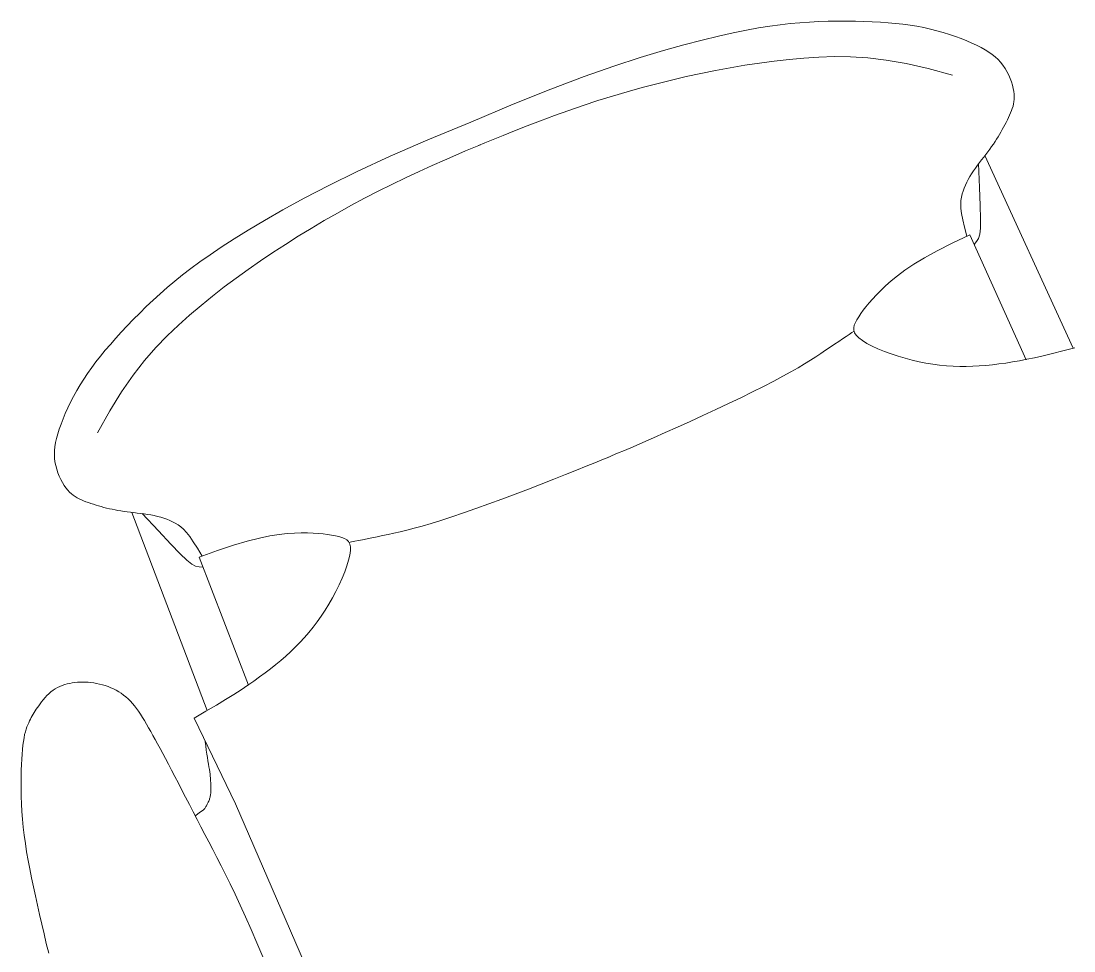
# Model space of a CAD drawing. Header units: millimetres. Extents: x 580 to 1830, y 656 to 1501.
# Drawn here: x 657.77 to 675.38, y 1375.63 to 1391.18 of the extents above; entities that cross this region are included whole.
import ezdxf

# ---------------------------------------------------------------- set-up
doc = ezdxf.new("R2010")
doc.units = ezdxf.units.MM
doc.layers.add('mobiliario', color=253, linetype='Continuous', lineweight=15)

# ---------------------------------------------------------------- blocks, each defined once
blk = doc.blocks.new('bloque nuevo reunion')
at = {"color": 253}
for p, q in [((1.10112, -0.11922, 0), (1.09574, -0.12033, 0)), ((1.10603, -0.1183, 0), (1.10112, -0.11922, 0)), ((1.11055, -0.11757, 0), (1.10603, -0.1183, 0)), ((1.11477, -0.11699, 0), (1.11055, -0.11757, 0)), ((1.11879, -0.11654, 0), (1.11477, -0.11699, 0)), ((1.12269, -0.11618, 0), (1.11879, -0.11654, 0)), ((1.12656, -0.11591, 0), (1.12269, -0.11618, 0)), ((1.1304, -0.11571, 0), (1.12656, -0.11591, 0)), ((1.13419, -0.11558, 0), (1.1304, -0.11571, 0)), ((1.13793, -0.11552, 0), (1.13419, -0.11558, 0)), ((1.14159, -0.11551, 0), (1.13793, -0.11552, 0)), ((1.14518, -0.11555, 0), (1.14159, -0.11551, 0)), ((1.14866, -0.11565, 0), (1.14518, -0.11555, 0)), ((1.15204, -0.11579, 0), (1.14866, -0.11565, 0)), ((1.1553, -0.11597, 0), (1.15204, -0.11579, 0)), ((1.15845, -0.1162, 0), (1.1553, -0.11597, 0)), ((1.1615, -0.11648, 0), (1.15845, -0.1162, 0)), ((1.16445, -0.11681, 0), (1.1615, -0.11648, 0)), ((1.16733, -0.1172, 0), (1.16445, -0.11681, 0)), ((1.17013, -0.11765, 0), (1.16733, -0.1172, 0)), ((1.17287, -0.11817, 0), (1.17013, -0.11765, 0)), ((1.17556, -0.11876, 0), (1.17287, -0.11817, 0)), ((1.1782, -0.11942, 0), (1.17556, -0.11876, 0)), ((1.08315, -0.12327, 0), (1.07576, -0.12516, 0)), ((1.08978, -0.12167, 0), (1.08315, -0.12327, 0)), ((1.09574, -0.12033, 0), (1.08978, -0.12167, 0)), ((1.18078, -0.12015, 0), (1.1782, -0.11942, 0)), ((1.18329, -0.12093, 0), (1.18078, -0.12015, 0)), ((1.18572, -0.12176, 0), (1.18329, -0.12093, 0)), ((1.18805, -0.12263, 0), (1.18572, -0.12176, 0)), ((1.19026, -0.12352, 0), (1.18805, -0.12263, 0)), ((1.19234, -0.12442, 0), (1.19026, -0.12352, 0)), ((1.06745, -0.12746, 0), (1.05807, -0.13027, 0)), ((1.07576, -0.12516, 0), (1.06745, -0.12746, 0)), ((1.19429, -0.12533, 0), (1.19234, -0.12442, 0)), ((1.19607, -0.12624, 0), (1.19429, -0.12533, 0)), ((1.19771, -0.12716, 0), (1.19607, -0.12624, 0)), ((1.19921, -0.1281, 0), (1.19771, -0.12716, 0)), ((1.05807, -0.13027, 0), (1.04745, -0.13373, 0)), ((1.11233, -0.13174, 0), (1.10638, -0.13252, 0)), ((1.11832, -0.13108, 0), (1.11233, -0.13174, 0)), ((1.12435, -0.13053, 0), (1.11832, -0.13108, 0)), ((1.13044, -0.13012, 0), (1.12435, -0.13053, 0)), ((1.1367, -0.12991, 0), (1.13044, -0.13012, 0)), ((1.14325, -0.12998, 0), (1.1367, -0.12991, 0)), ((1.1502, -0.13042, 0), (1.14325, -0.12998, 0)), ((1.15768, -0.1313, 0), (1.1502, -0.13042, 0)), ((1.16581, -0.1327, 0), (1.15768, -0.1313, 0)), ((1.20058, -0.12906, 0), (1.19921, -0.1281, 0)), ((1.20183, -0.13006, 0), (1.20058, -0.12906, 0)), ((1.20297, -0.13112, 0), (1.20183, -0.13006, 0)), ((1.20401, -0.13223, 0), (1.20297, -0.13112, 0)), ((1.04745, -0.13373, 0), (1.03545, -0.13795, 0)), ((1.0886, -0.13552, 0), (1.08267, -0.13672, 0)), ((1.09452, -0.13441, 0), (1.0886, -0.13552, 0)), ((1.10044, -0.13342, 0), (1.09452, -0.13441, 0)), ((1.10638, -0.13252, 0), (1.10044, -0.13342, 0)), ((1.1747, -0.13471, 0), (1.16581, -0.1327, 0)), ((1.18447, -0.1374, 0), (1.1747, -0.13471, 0)), ((1.20495, -0.13341, 0), (1.20401, -0.13223, 0)), ((1.2058, -0.13467, 0), (1.20495, -0.13341, 0)), ((1.20657, -0.13599, 0), (1.2058, -0.13467, 0)), ((1.20726, -0.13736, 0), (1.20657, -0.13599, 0)), ((1.03545, -0.13795, 0), (1.0219, -0.14306, 0)), ((1.07078, -0.13941, 0), (1.06481, -0.1409, 0)), ((1.07674, -0.13802, 0), (1.07078, -0.13941, 0)), ((1.08267, -0.13672, 0), (1.07674, -0.13802, 0)), ((1.20785, -0.13873, 0), (1.20726, -0.13736, 0)), ((1.20836, -0.14011, 0), (1.20785, -0.13873, 0)), ((1.20877, -0.14146, 0), (1.20836, -0.14011, 0)), ((1.0219, -0.14306, 0), (1.00663, -0.14918, 0)), ((1.05287, -0.14414, 0), (1.04691, -0.14589, 0)), ((1.05884, -0.14247, 0), (1.05287, -0.14414, 0)), ((1.06481, -0.1409, 0), (1.05884, -0.14247, 0)), ((1.2091, -0.14276, 0), (1.20877, -0.14146, 0)), ((1.20933, -0.14399, 0), (1.2091, -0.14276, 0)), ((1.20947, -0.14513, 0), (1.20933, -0.14399, 0)), ((1.00663, -0.14918, 0), (0.98951, -0.15642, 0)), ((1.04097, -0.14773, 0), (1.03505, -0.14965, 0)), ((1.04691, -0.14589, 0), (1.04097, -0.14773, 0)), ((1.20901, -0.15, 0), (1.20924, -0.1491, 0)), ((1.20924, -0.1491, 0), (1.2094, -0.14817, 0)), ((1.2094, -0.14817, 0), (1.2095, -0.14721, 0)), ((1.20953, -0.14621, 0), (1.20947, -0.14513, 0)), ((1.2095, -0.14721, 0), (1.20953, -0.14621, 0)), ((1.02917, -0.15167, 0), (1.02335, -0.15375, 0)), ((1.03505, -0.14965, 0), (1.02917, -0.15167, 0)), ((1.20764, -0.15366, 0), (1.20804, -0.15272, 0)), ((1.20804, -0.15272, 0), (1.20841, -0.1518, 0)), ((1.20841, -0.1518, 0), (1.20873, -0.1509, 0)), ((1.20873, -0.1509, 0), (1.20901, -0.15, 0)), ((0.98951, -0.15642, 0), (0.97208, -0.16364, 0)), ((1.01768, -0.15586, 0), (1.01226, -0.15794, 0)), ((1.02335, -0.15375, 0), (1.01768, -0.15586, 0)), ((1.20522, -0.1585, 0), (1.20575, -0.15752, 0)), ((1.20575, -0.15752, 0), (1.20626, -0.15654, 0)), ((1.20626, -0.15654, 0), (1.20675, -0.15557, 0)), ((1.20675, -0.15557, 0), (1.20721, -0.15461, 0)), ((1.20721, -0.15461, 0), (1.20764, -0.15366, 0)), ((1.0026, -0.16179, 0), (0.99857, -0.16344, 0)), ((1.0072, -0.15994, 0), (1.0026, -0.16179, 0)), ((1.01226, -0.15794, 0), (1.0072, -0.15994, 0)), ((1.20297, -0.16238, 0), (1.20356, -0.16141, 0)), ((1.20356, -0.16141, 0), (1.20413, -0.16044, 0)), ((1.20413, -0.16044, 0), (1.20468, -0.15947, 0)), ((1.20468, -0.15947, 0), (1.20522, -0.1585, 0)), ((0.97208, -0.16364, 0), (0.95683, -0.17029, 0)), ((0.99077, -0.1667, 0), (0.99336, -0.16562, 0)), ((0.99521, -0.16484, 0), (0.99262, -0.16593, 0)), ((0.99857, -0.16344, 0), (0.99521, -0.16484, 0)), ((1.20034, -0.16634, 0), (1.20105, -0.16534, 0)), ((1.20105, -0.16534, 0), (1.20172, -0.16434, 0)), ((1.20172, -0.16434, 0), (1.20236, -0.16336, 0)), ((1.20236, -0.16336, 0), (1.20297, -0.16238, 0)), ((0.95683, -0.17029, 0), (0.94355, -0.17642, 0)), ((0.97885, -0.1718, 0), (0.9834, -0.16983, 0)), ((0.9834, -0.16983, 0), (0.98741, -0.16811, 0)), ((0.98741, -0.16811, 0), (0.99077, -0.1667, 0)), ((1.19715, -0.17057, 0), (1.19799, -0.16949, 0)), ((1.23337, -0.24799, 0), (1.19766, -0.17, 0)), ((1.19799, -0.16949, 0), (1.19881, -0.16842, 0)), ((1.19881, -0.16842, 0), (1.1996, -0.16737, 0)), ((1.1996, -0.16737, 0), (1.20034, -0.16634, 0)), ((0.96859, -0.17641, 0), (0.97388, -0.17401, 0)), ((0.97388, -0.17401, 0), (0.97885, -0.1718, 0)), ((1.19377, -0.17504, 0), (1.19459, -0.1739, 0)), ((1.19459, -0.1739, 0), (1.19544, -0.17278, 0)), ((1.19543, -0.1829, 0), (1.19498, -0.1732, 0)), ((1.19544, -0.17278, 0), (1.19629, -0.17167, 0)), ((1.19629, -0.17167, 0), (1.19715, -0.17057, 0)), ((0.94355, -0.17642, 0), (0.93203, -0.18204, 0)), ((0.95754, -0.18164, 0), (0.96311, -0.17896, 0)), ((0.96311, -0.17896, 0), (0.96859, -0.17641, 0)), ((1.19088, -0.17962, 0), (1.19153, -0.17846, 0)), ((1.19153, -0.17846, 0), (1.19223, -0.17732, 0)), ((1.19223, -0.17732, 0), (1.19298, -0.17617, 0)), ((1.19298, -0.17617, 0), (1.19377, -0.17504, 0)), ((0.93203, -0.18204, 0), (0.92206, -0.18719, 0)), ((0.95198, -0.18442, 0), (0.95754, -0.18164, 0)), ((1.18881, -0.18433, 0), (1.18924, -0.18314, 0)), ((1.18924, -0.18314, 0), (1.18973, -0.18195, 0)), ((1.18973, -0.18195, 0), (1.19028, -0.18078, 0)), ((1.19028, -0.18078, 0), (1.19088, -0.17962, 0)), ((1.19573, -0.19023, 0), (1.19543, -0.1829, 0)), ((0.92206, -0.18719, 0), (0.91344, -0.19191, 0)), ((0.94098, -0.19022, 0), (0.94646, -0.18728, 0)), ((0.94646, -0.18728, 0), (0.95198, -0.18442, 0)), ((1.18794, -0.18811, 0), (1.18814, -0.18678, 0)), ((1.18814, -0.18678, 0), (1.18844, -0.18554, 0)), ((1.18844, -0.18554, 0), (1.18881, -0.18433, 0)), ((0.93555, -0.19324, 0), (0.94098, -0.19022, 0)), ((1.18786, -0.18962, 0), (1.18794, -0.18811, 0)), ((1.18794, -0.19138, 0), (1.18786, -0.18962, 0)), ((1.18819, -0.19348, 0), (1.18794, -0.19138, 0)), ((1.19587, -0.19558, 0), (1.19573, -0.19023, 0)), ((0.91344, -0.19191, 0), (0.90597, -0.19622, 0)), ((0.93017, -0.19632, 0), (0.93555, -0.19324, 0)), ((1.18866, -0.196, 0), (1.18819, -0.19348, 0)), ((1.18937, -0.199, 0), (1.18866, -0.196, 0)), ((1.19581, -0.19932, 0), (1.19587, -0.19558, 0)), ((0.89943, -0.20016, 0), (0.89364, -0.20376, 0)), ((0.90597, -0.19622, 0), (0.89943, -0.20016, 0)), ((0.91961, -0.20268, 0), (0.92485, -0.19947, 0)), ((0.92485, -0.19947, 0), (0.93017, -0.19632, 0)), ((1.19035, -0.20259, 0), (1.18937, -0.199, 0)), ((1.19554, -0.20186, 0), (1.19581, -0.19932, 0)), ((0.89364, -0.20376, 0), (0.8885, -0.20706, 0)), ((0.91443, -0.20595, 0), (0.91961, -0.20268, 0)), ((1.18436, -0.20545, 0), (1.19149, -0.20206, 0)), ((1.19149, -0.20206, 0), (1.21432, -0.25273, 0)), ((1.19429, -0.20481, 0), (1.19504, -0.20356, 0)), ((1.19504, -0.20356, 0), (1.19554, -0.20186, 0)), ((0.8885, -0.20706, 0), (0.88392, -0.21012, 0)), ((0.90934, -0.20926, 0), (0.91443, -0.20595, 0)), ((1.17316, -0.2114, 0), (1.17829, -0.20855, 0)), ((1.17829, -0.20855, 0), (1.18436, -0.20545, 0)), ((1.19327, -0.206, 0), (1.19429, -0.20481, 0)), ((0.87983, -0.21297, 0), (0.87614, -0.21567, 0)), ((0.88392, -0.21012, 0), (0.87983, -0.21297, 0)), ((0.89939, -0.21608, 0), (0.90433, -0.21264, 0)), ((0.90433, -0.21264, 0), (0.90934, -0.20926, 0)), ((1.16885, -0.21401, 0), (1.17316, -0.2114, 0)), ((0.87614, -0.21567, 0), (0.87276, -0.21827, 0)), ((0.89452, -0.2196, 0), (0.89939, -0.21608, 0)), ((1.16223, -0.21866, 0), (1.16525, -0.21643, 0)), ((1.16525, -0.21643, 0), (1.16885, -0.21401, 0)), ((0.86962, -0.22082, 0), (0.86662, -0.22335, 0)), ((0.87276, -0.21827, 0), (0.86962, -0.22082, 0)), ((0.88972, -0.2232, 0), (0.89452, -0.2196, 0)), ((1.15745, -0.22272, 0), (1.15967, -0.22075, 0)), ((1.15967, -0.22075, 0), (1.16223, -0.21866, 0)), ((0.86662, -0.22335, 0), (0.86371, -0.22592, 0)), ((0.88498, -0.22689, 0), (0.88972, -0.2232, 0)), ((1.15371, -0.22637, 0), (1.15548, -0.22459, 0)), ((1.15548, -0.22459, 0), (1.15745, -0.22272, 0)), ((0.86088, -0.22851, 0), (0.85812, -0.23112, 0)), ((0.86371, -0.22592, 0), (0.86088, -0.22851, 0)), ((0.8803, -0.23069, 0), (0.88498, -0.22689, 0)), ((1.14949, -0.23118, 0), (1.15073, -0.22967, 0)), ((1.15073, -0.22967, 0), (1.15213, -0.22807, 0)), ((1.15213, -0.22807, 0), (1.15371, -0.22637, 0)), ((0.85545, -0.23374, 0), (0.85288, -0.23634, 0)), ((0.85812, -0.23112, 0), (0.85545, -0.23374, 0)), ((0.87568, -0.2346, 0), (0.8803, -0.23069, 0)), ((1.14656, -0.23524, 0), (1.14742, -0.23397, 0)), ((1.14742, -0.23397, 0), (1.14839, -0.23262, 0)), ((1.14839, -0.23262, 0), (1.14949, -0.23118, 0)), ((0.85288, -0.23634, 0), (0.85039, -0.23892, 0)), ((0.86657, -0.24296, 0), (0.87111, -0.23865, 0)), ((0.87111, -0.23865, 0), (0.87568, -0.2346, 0)), ((1.14451, -0.23969, 0), (1.14474, -0.23864, 0)), ((1.14474, -0.23864, 0), (1.14519, -0.23756, 0)), ((1.14519, -0.23756, 0), (1.14581, -0.23643, 0)), ((1.14581, -0.23643, 0), (1.14656, -0.23524, 0)), ((0.84801, -0.24147, 0), (0.84574, -0.24398, 0)), ((0.85039, -0.23892, 0), (0.84801, -0.24147, 0)), ((1.14267, -0.24238, 0), (1.14141, -0.24324, 0)), ((1.14376, -0.24164, 0), (1.14267, -0.24238, 0)), ((1.14465, -0.24103, 0), (1.14376, -0.24164, 0)), ((1.14454, -0.24071, 0), (1.14451, -0.23969, 0)), ((1.14487, -0.24174, 0), (1.14454, -0.24071, 0)), ((1.14554, -0.24277, 0), (1.14487, -0.24174, 0)), ((1.14658, -0.24382, 0), (1.14554, -0.24277, 0)), ((0.84359, -0.24643, 0), (0.84154, -0.24883, 0)), ((0.84574, -0.24398, 0), (0.84359, -0.24643, 0)), ((0.86202, -0.24768, 0), (0.86657, -0.24296, 0)), ((1.13677, -0.24638, 0), (1.135, -0.24757, 0)), ((1.13844, -0.24525, 0), (1.13677, -0.24638, 0)), ((1.13999, -0.2442, 0), (1.13844, -0.24525, 0)), ((1.14141, -0.24324, 0), (1.13999, -0.2442, 0)), ((1.14803, -0.24491, 0), (1.14658, -0.24382, 0)), ((1.14985, -0.24602, 0), (1.14803, -0.24491, 0)), ((1.15197, -0.24713, 0), (1.14985, -0.24602, 0)), ((1.15435, -0.24822, 0), (1.15197, -0.24713, 0)), ((0.8396, -0.2512, 0), (0.83776, -0.25354, 0)), ((0.84154, -0.24883, 0), (0.8396, -0.2512, 0)), ((0.85745, -0.25294, 0), (0.86202, -0.24768, 0)), ((1.12921, -0.25142, 0), (1.12704, -0.25282, 0)), ((1.13124, -0.25009, 0), (1.12921, -0.25142, 0)), ((1.13315, -0.24881, 0), (1.13124, -0.25009, 0)), ((1.135, -0.24757, 0), (1.13315, -0.24881, 0)), ((1.15693, -0.24928, 0), (1.15435, -0.24822, 0)), ((1.15966, -0.25029, 0), (1.15693, -0.24928, 0)), ((1.16247, -0.25123, 0), (1.15966, -0.25029, 0)), ((1.16532, -0.25208, 0), (1.16247, -0.25123, 0)), ((1.22118, -0.25106, 0), (1.21774, -0.25183, 0)), ((1.22499, -0.25014, 0), (1.22118, -0.25106, 0)), ((1.22923, -0.24906, 0), (1.22499, -0.25014, 0)), ((1.23399, -0.2478, 0), (1.22923, -0.24906, 0)), ((0.83776, -0.25354, 0), (0.83602, -0.25586, 0)), ((0.85283, -0.25888, 0), (0.85745, -0.25294, 0)), ((1.12465, -0.25429, 0), (1.12202, -0.25587, 0)), ((1.12704, -0.25282, 0), (1.12465, -0.25429, 0)), ((1.16816, -0.25283, 0), (1.16532, -0.25208, 0)), ((1.17098, -0.25347, 0), (1.16816, -0.25283, 0)), ((1.17378, -0.25401, 0), (1.17098, -0.25347, 0)), ((1.17655, -0.25446, 0), (1.17378, -0.25401, 0)), ((1.17931, -0.25481, 0), (1.17655, -0.25446, 0)), ((1.18204, -0.25507, 0), (1.17931, -0.25481, 0)), ((1.18474, -0.25525, 0), (1.18204, -0.25507, 0)), ((1.18742, -0.25534, 0), (1.18474, -0.25525, 0)), ((1.19008, -0.25535, 0), (1.18742, -0.25534, 0)), ((1.19272, -0.25529, 0), (1.19008, -0.25535, 0)), ((1.19536, -0.25516, 0), (1.19272, -0.25529, 0)), ((1.19799, -0.25496, 0), (1.19536, -0.25516, 0)), ((1.20065, -0.25469, 0), (1.19799, -0.25496, 0)), ((1.20333, -0.25436, 0), (1.20065, -0.25469, 0)), ((1.20604, -0.25398, 0), (1.20333, -0.25436, 0)), ((1.2088, -0.25354, 0), (1.20604, -0.25398, 0)), ((1.21162, -0.25305, 0), (1.2088, -0.25354, 0)), ((1.21457, -0.25249, 0), (1.21162, -0.25305, 0)), ((1.21774, -0.25183, 0), (1.21457, -0.25249, 0)), ((0.83437, -0.25817, 0), (0.83282, -0.26049, 0)), ((0.83602, -0.25586, 0), (0.83437, -0.25817, 0)), ((0.84813, -0.26565, 0), (0.85283, -0.25888, 0)), ((1.1158, -0.25937, 0), (1.11212, -0.26134, 0)), ((1.11909, -0.25756, 0), (1.1158, -0.25937, 0)), ((1.12202, -0.25587, 0), (1.11909, -0.25756, 0)), ((0.83135, -0.26281, 0), (0.82997, -0.26516, 0)), ((0.83282, -0.26049, 0), (0.83135, -0.26281, 0)), ((1.10802, -0.26345, 0), (1.10354, -0.26569, 0)), ((1.11212, -0.26134, 0), (1.10802, -0.26345, 0)), ((0.82868, -0.26751, 0), (0.82747, -0.26985, 0)), ((0.82997, -0.26516, 0), (0.82868, -0.26751, 0)), ((0.84332, -0.27339, 0), (0.84813, -0.26565, 0)), ((1.09877, -0.26802, 0), (1.09378, -0.27042, 0)), ((1.10354, -0.26569, 0), (1.09877, -0.26802, 0)), ((0.82636, -0.27216, 0), (0.82534, -0.27442, 0)), ((0.82747, -0.26985, 0), (0.82636, -0.27216, 0)), ((1.09378, -0.27042, 0), (1.08865, -0.27284, 0)), ((0.82442, -0.27662, 0), (0.8236, -0.27874, 0)), ((0.82534, -0.27442, 0), (0.82442, -0.27662, 0)), ((0.83837, -0.28225, 0), (0.84332, -0.27339, 0)), ((1.08345, -0.27526, 0), (1.07826, -0.27765, 0)), ((1.08865, -0.27284, 0), (1.08345, -0.27526, 0)), ((0.82289, -0.28077, 0), (0.82228, -0.28268, 0)), ((0.8236, -0.27874, 0), (0.82289, -0.28077, 0)), ((1.07315, -0.27996, 0), (1.06821, -0.28217, 0)), ((1.07826, -0.27765, 0), (1.07315, -0.27996, 0)), ((0.82179, -0.28449, 0), (0.8214, -0.28622, 0)), ((0.82228, -0.28268, 0), (0.82179, -0.28449, 0)), ((1.06352, -0.28425, 0), (1.05915, -0.28615, 0)), ((1.06821, -0.28217, 0), (1.06352, -0.28425, 0)), ((0.82096, -0.28946, 0), (0.82091, -0.29101, 0)), ((0.82112, -0.28787, 0), (0.82096, -0.28946, 0)), ((0.8214, -0.28622, 0), (0.82112, -0.28787, 0)), ((1.05178, -0.28934, 0), (1.04894, -0.29055, 0)), ((1.05521, -0.28786, 0), (1.05178, -0.28934, 0)), ((1.05915, -0.28615, 0), (1.05521, -0.28786, 0)), ((0.82091, -0.29101, 0), (0.82098, -0.29253, 0)), ((0.82098, -0.29253, 0), (0.82116, -0.29403, 0)), ((0.82116, -0.29403, 0), (0.82146, -0.29553, 0)), ((1.03973, -0.29438, 0), (1.04259, -0.29321, 0)), ((1.04259, -0.29321, 0), (1.04475, -0.29232, 0)), ((1.04475, -0.29232, 0), (1.04614, -0.29174, 0)), ((1.04679, -0.29147, 0), (1.0454, -0.29205, 0)), ((1.04894, -0.29055, 0), (1.04679, -0.29147, 0)), ((0.82146, -0.29553, 0), (0.82186, -0.297, 0)), ((0.82186, -0.297, 0), (0.82235, -0.29844, 0)), ((1.02787, -0.29917, 0), (1.03229, -0.2974, 0)), ((1.03229, -0.2974, 0), (1.03627, -0.29579, 0)), ((1.03627, -0.29579, 0), (1.03973, -0.29438, 0)), ((0.82235, -0.29844, 0), (0.82291, -0.29983, 0)), ((0.82291, -0.29983, 0), (0.82354, -0.30116, 0)), ((0.82354, -0.30116, 0), (0.8242, -0.3024, 0)), ((0.8242, -0.3024, 0), (0.8249, -0.30354, 0)), ((1.01805, -0.30302, 0), (1.02309, -0.30105, 0)), ((1.02309, -0.30105, 0), (1.02787, -0.29917, 0)), ((0.8249, -0.30354, 0), (0.82562, -0.30458, 0)), ((0.82562, -0.30458, 0), (0.82634, -0.30548, 0)), ((0.82634, -0.30548, 0), (0.82706, -0.30627, 0)), ((0.82706, -0.30627, 0), (0.8278, -0.30696, 0)), ((1.00748, -0.30706, 0), (1.01282, -0.30504, 0)), ((1.01282, -0.30504, 0), (1.01805, -0.30302, 0)), ((0.8278, -0.30696, 0), (0.82855, -0.30756, 0)), ((0.82855, -0.30756, 0), (0.82932, -0.30809, 0)), ((0.82932, -0.30809, 0), (0.83012, -0.30857, 0)), ((0.83012, -0.30857, 0), (0.83096, -0.309, 0)), ((0.83096, -0.309, 0), (0.83183, -0.3094, 0)), ((0.83183, -0.3094, 0), (0.83274, -0.30979, 0)), ((0.83274, -0.30979, 0), (0.83369, -0.31016, 0)), ((0.83369, -0.31016, 0), (0.83467, -0.31052, 0)), ((0.83467, -0.31052, 0), (0.83568, -0.31087, 0)), ((0.83568, -0.31087, 0), (0.83672, -0.3112, 0)), ((0.99157, -0.31289, 0), (0.99677, -0.31102, 0)), ((0.99677, -0.31102, 0), (1.0021, -0.30906, 0)), ((1.0021, -0.30906, 0), (1.00748, -0.30706, 0)), ((0.83672, -0.3112, 0), (0.83777, -0.31152, 0)), ((0.83777, -0.31152, 0), (0.83883, -0.31183, 0)), ((0.83883, -0.31183, 0), (0.83991, -0.31213, 0)), ((0.83991, -0.31213, 0), (0.84099, -0.31242, 0)), ((0.84099, -0.31242, 0), (0.84208, -0.31269, 0)), ((0.84208, -0.31269, 0), (0.84318, -0.31296, 0)), ((0.84318, -0.31296, 0), (0.84431, -0.3132, 0)), ((0.84431, -0.3132, 0), (0.84546, -0.31344, 0)), ((0.84546, -0.31344, 0), (0.84664, -0.31366, 0)), ((0.84664, -0.31366, 0), (0.84785, -0.31387, 0)), ((0.84785, -0.31387, 0), (0.84911, -0.31406, 0)), ((0.84911, -0.31406, 0), (0.8504, -0.31423, 0)), ((0.8504, -0.31423, 0), (0.85174, -0.31439, 0)), ((0.85174, -0.31439, 0), (0.8531, -0.31456, 0)), ((0.88282, -0.3947, 0), (0.85233, -0.31453, 0)), ((0.8531, -0.31456, 0), (0.85449, -0.31472, 0)), ((0.85449, -0.31472, 0), (0.85588, -0.31489, 0)), ((0.85588, -0.31489, 0), (0.85727, -0.31508, 0)), ((0.86309, -0.32199, 0), (0.8565, -0.31486, 0)), ((0.85727, -0.31508, 0), (0.85865, -0.31529, 0)), ((0.85865, -0.31529, 0), (0.86002, -0.31552, 0)), ((0.98182, -0.31626, 0), (0.98656, -0.31465, 0)), ((0.98656, -0.31465, 0), (0.99157, -0.31289, 0)), ((0.86002, -0.31552, 0), (0.86136, -0.31579, 0)), ((0.86136, -0.31579, 0), (0.86267, -0.3161, 0)), ((0.86267, -0.3161, 0), (0.86395, -0.31644, 0)), ((0.86395, -0.31644, 0), (0.8652, -0.31683, 0)), ((0.8652, -0.31683, 0), (0.86642, -0.31726, 0)), ((0.86642, -0.31726, 0), (0.86761, -0.31774, 0)), ((0.86761, -0.31774, 0), (0.86876, -0.31828, 0)), ((0.86876, -0.31828, 0), (0.86988, -0.31887, 0)), ((0.86988, -0.31887, 0), (0.87097, -0.31952, 0)), ((0.87097, -0.31952, 0), (0.87206, -0.32031, 0)), ((0.96985, -0.32001, 0), (0.97345, -0.31895, 0)), ((0.97345, -0.31895, 0), (0.97743, -0.31771, 0)), ((0.97743, -0.31771, 0), (0.98182, -0.31626, 0)), ((0.8681, -0.32735, 0), (0.86309, -0.32199, 0)), ((0.87206, -0.32031, 0), (0.87319, -0.32132, 0)), ((0.87319, -0.32132, 0), (0.87439, -0.32261, 0)), ((0.87439, -0.32261, 0), (0.87571, -0.32426, 0)), ((0.91187, -0.32344, 0), (0.90815, -0.32402, 0)), ((0.91515, -0.32308, 0), (0.91187, -0.32344, 0)), ((0.91811, -0.32289, 0), (0.91515, -0.32308, 0)), ((0.92083, -0.3228, 0), (0.91811, -0.32289, 0)), ((0.92334, -0.32279, 0), (0.92083, -0.3228, 0)), ((0.92565, -0.32285, 0), (0.92334, -0.32279, 0)), ((0.92777, -0.32298, 0), (0.92565, -0.32285, 0)), ((0.92973, -0.32316, 0), (0.92777, -0.32298, 0)), ((0.93152, -0.32338, 0), (0.92973, -0.32316, 0)), ((0.93316, -0.32364, 0), (0.93152, -0.32338, 0)), ((0.93467, -0.32392, 0), (0.93316, -0.32364, 0)), ((0.93605, -0.32422, 0), (0.93467, -0.32392, 0)), ((0.95157, -0.32434, 0), (0.95375, -0.32389, 0)), ((0.95375, -0.32389, 0), (0.956, -0.32343, 0)), ((0.956, -0.32343, 0), (0.95837, -0.32292, 0)), ((0.95837, -0.32292, 0), (0.96089, -0.32235, 0)), ((0.96089, -0.32235, 0), (0.96362, -0.32169, 0)), ((0.96362, -0.32169, 0), (0.96659, -0.32092, 0)), ((0.96659, -0.32092, 0), (0.96985, -0.32001, 0)), ((0.87181, -0.3312, 0), (0.8681, -0.32735, 0)), ((0.87571, -0.32426, 0), (0.87717, -0.32636, 0)), ((0.87717, -0.32636, 0), (0.87881, -0.32898, 0)), ((0.89339, -0.32778, 0), (0.88692, -0.32993, 0)), ((0.89902, -0.32613, 0), (0.89339, -0.32778, 0)), ((0.9039, -0.3249, 0), (0.89902, -0.32613, 0)), ((0.90815, -0.32402, 0), (0.9039, -0.3249, 0)), ((0.93729, -0.32457, 0), (0.93605, -0.32422, 0)), ((0.93837, -0.32501, 0), (0.93729, -0.32457, 0)), ((0.93928, -0.32558, 0), (0.93837, -0.32501, 0)), ((0.93999, -0.32632, 0), (0.93928, -0.32558, 0)), ((0.94048, -0.32727, 0), (0.93999, -0.32632, 0)), ((0.94014, -0.32662, 0), (0.9412, -0.32641, 0)), ((0.94075, -0.32847, 0), (0.94048, -0.32727, 0)), ((0.9412, -0.32641, 0), (0.94249, -0.32616, 0)), ((0.94249, -0.32616, 0), (0.94398, -0.32586, 0)), ((0.94398, -0.32586, 0), (0.94566, -0.32553, 0)), ((0.94566, -0.32553, 0), (0.9475, -0.32516, 0)), ((0.9475, -0.32516, 0), (0.94948, -0.32476, 0)), ((0.94948, -0.32476, 0), (0.95157, -0.32434, 0)), ((0.87452, -0.33379, 0), (0.87181, -0.3312, 0)), ((0.87881, -0.32898, 0), (0.88068, -0.33219, 0)), ((0.88692, -0.32993, 0), (0.8795, -0.33263, 0)), ((0.94004, -0.33382, 0), (0.94052, -0.33175, 0)), ((0.94052, -0.33175, 0), (0.94077, -0.32996, 0)), ((0.94077, -0.32996, 0), (0.94075, -0.32847, 0)), ((0.87651, -0.33537, 0), (0.87452, -0.33379, 0)), ((0.87808, -0.33621, 0), (0.87651, -0.33537, 0)), ((0.8795, -0.33655, 0), (0.87808, -0.33621, 0)), ((0.8795, -0.33263, 0), (0.89957, -0.38445, 0)), ((0.88106, -0.33666, 0), (0.8795, -0.33655, 0)), ((0.93845, -0.33858, 0), (0.93934, -0.33612, 0)), ((0.93934, -0.33612, 0), (0.94004, -0.33382, 0)), ((0.9374, -0.34116, 0), (0.93845, -0.33858, 0)), ((0.93489, -0.34647, 0), (0.9362, -0.34381, 0)), ((0.9362, -0.34381, 0), (0.9374, -0.34116, 0)), ((0.93204, -0.35165, 0), (0.9335, -0.3491, 0)), ((0.9335, -0.3491, 0), (0.93489, -0.34647, 0)), ((0.93051, -0.35411, 0), (0.93204, -0.35165, 0)), ((0.92731, -0.35877, 0), (0.92894, -0.35648, 0)), ((0.92894, -0.35648, 0), (0.93051, -0.35411, 0)), ((0.92389, -0.36311, 0), (0.92562, -0.36098, 0)), ((0.92562, -0.36098, 0), (0.92731, -0.35877, 0)), ((0.92031, -0.36713, 0), (0.92212, -0.36516, 0)), ((0.92212, -0.36516, 0), (0.92389, -0.36311, 0)), ((0.91655, -0.37087, 0), (0.91845, -0.36903, 0)), ((0.91845, -0.36903, 0), (0.92031, -0.36713, 0)), ((0.91056, -0.37609, 0), (0.91261, -0.37439, 0)), ((0.91261, -0.37439, 0), (0.91461, -0.37265, 0)), ((0.91461, -0.37265, 0), (0.91655, -0.37087, 0)), ((0.90627, -0.37943, 0), (0.90845, -0.37777, 0)), ((0.90845, -0.37777, 0), (0.91056, -0.37609, 0)), ((0.82817, -0.38351, 0), (0.82713, -0.38369, 0)), ((0.82922, -0.38336, 0), (0.82817, -0.38351, 0)), ((0.83027, -0.38325, 0), (0.82922, -0.38336, 0)), ((0.83134, -0.38319, 0), (0.83027, -0.38325, 0)), ((0.83242, -0.38317, 0), (0.83134, -0.38319, 0)), ((0.83351, -0.38319, 0), (0.83242, -0.38317, 0)), ((0.83462, -0.38325, 0), (0.83351, -0.38319, 0)), ((0.83574, -0.38336, 0), (0.83462, -0.38325, 0)), ((0.83687, -0.38352, 0), (0.83574, -0.38336, 0)), ((0.83803, -0.38373, 0), (0.83687, -0.38352, 0)), ((0.89922, -0.38447, 0), (0.90169, -0.38276, 0)), ((0.90169, -0.38276, 0), (0.90402, -0.38109, 0)), ((0.90402, -0.38109, 0), (0.90627, -0.37943, 0)), ((0.8195, -0.38717, 0), (0.81868, -0.3879, 0)), ((0.82036, -0.3865, 0), (0.8195, -0.38717, 0)), ((0.82125, -0.38591, 0), (0.82036, -0.3865, 0)), ((0.82218, -0.38539, 0), (0.82125, -0.38591, 0)), ((0.82313, -0.38493, 0), (0.82218, -0.38539, 0)), ((0.8241, -0.38454, 0), (0.82313, -0.38493, 0)), ((0.82509, -0.38421, 0), (0.8241, -0.38454, 0)), ((0.82611, -0.38393, 0), (0.82509, -0.38421, 0)), ((0.82713, -0.38369, 0), (0.82611, -0.38393, 0)), ((0.83919, -0.38398, 0), (0.83803, -0.38373, 0)), ((0.84035, -0.38428, 0), (0.83919, -0.38398, 0)), ((0.84151, -0.38463, 0), (0.84035, -0.38428, 0)), ((0.84266, -0.38502, 0), (0.84151, -0.38463, 0)), ((0.84379, -0.38547, 0), (0.84266, -0.38502, 0)), ((0.8449, -0.38596, 0), (0.84379, -0.38547, 0)), ((0.84597, -0.3865, 0), (0.8449, -0.38596, 0)), ((0.847, -0.38709, 0), (0.84597, -0.3865, 0)), ((0.848, -0.38773, 0), (0.847, -0.38709, 0)), ((0.84896, -0.38843, 0), (0.848, -0.38773, 0)), ((0.89356, -0.38817, 0), (0.89653, -0.38626, 0)), ((0.89653, -0.38626, 0), (0.89922, -0.38447, 0)), ((0.81515, -0.39194, 0), (0.81458, -0.39273, 0)), ((0.81577, -0.39113, 0), (0.81515, -0.39194, 0)), ((0.81643, -0.39031, 0), (0.81577, -0.39113, 0)), ((0.81714, -0.38948, 0), (0.81643, -0.39031, 0)), ((0.81789, -0.38867, 0), (0.81714, -0.38948, 0)), ((0.81868, -0.3879, 0), (0.81789, -0.38867, 0)), ((0.84989, -0.38918, 0), (0.84896, -0.38843, 0)), ((0.8508, -0.38998, 0), (0.84989, -0.38918, 0)), ((0.85167, -0.39085, 0), (0.8508, -0.38998, 0)), ((0.85252, -0.39179, 0), (0.85167, -0.39085, 0)), ((0.85336, -0.39279, 0), (0.85252, -0.39179, 0)), ((0.88649, -0.3925, 0), (0.89024, -0.39024, 0)), ((0.89024, -0.39024, 0), (0.89356, -0.38817, 0)), ((0.81232, -0.39619, 0), (0.81194, -0.39684, 0)), ((0.81271, -0.39553, 0), (0.81232, -0.39619, 0)), ((0.81313, -0.39487, 0), (0.81271, -0.39553, 0)), ((0.81357, -0.39418, 0), (0.81313, -0.39487, 0)), ((0.81405, -0.39347, 0), (0.81357, -0.39418, 0)), ((0.81458, -0.39273, 0), (0.81405, -0.39347, 0)), ((0.85417, -0.39386, 0), (0.85336, -0.39279, 0)), ((0.85498, -0.39499, 0), (0.85417, -0.39386, 0)), ((0.85578, -0.3962, 0), (0.85498, -0.39499, 0)), ((0.85658, -0.39747, 0), (0.85578, -0.3962, 0)), ((0.87745, -0.39778, 0), (0.88225, -0.39501, 0)), ((0.88225, -0.39501, 0), (0.88649, -0.3925, 0)), ((0.81016, -0.40043, 0), (0.80982, -0.4013, 0)), ((0.81051, -0.39963, 0), (0.81016, -0.40043, 0)), ((0.81087, -0.39889, 0), (0.81051, -0.39963, 0)), ((0.81122, -0.39819, 0), (0.81087, -0.39889, 0)), ((0.81158, -0.39751, 0), (0.81122, -0.39819, 0)), ((0.81194, -0.39684, 0), (0.81158, -0.39751, 0)), ((0.85739, -0.3988, 0), (0.85658, -0.39747, 0)), ((0.85821, -0.4002, 0), (0.85739, -0.3988, 0)), ((0.85905, -0.40167, 0), (0.85821, -0.4002, 0)), ((0.89425, -0.43248, 0), (0.87745, -0.39778, 0)), ((0.80888, -0.40447, 0), (0.80862, -0.40576, 0)), ((0.80918, -0.4033, 0), (0.80888, -0.40447, 0)), ((0.80949, -0.40225, 0), (0.80918, -0.4033, 0)), ((0.80982, -0.4013, 0), (0.80949, -0.40225, 0)), ((0.85992, -0.4032, 0), (0.85905, -0.40167, 0)), ((0.86081, -0.4048, 0), (0.85992, -0.4032, 0)), ((0.86175, -0.40647, 0), (0.86081, -0.4048, 0)), ((0.80816, -0.40879, 0), (0.80797, -0.41052, 0)), ((0.80837, -0.4072, 0), (0.80816, -0.40879, 0)), ((0.80862, -0.40576, 0), (0.80837, -0.4072, 0)), ((0.86272, -0.40823, 0), (0.86175, -0.40647, 0)), ((0.86374, -0.41009, 0), (0.86272, -0.40823, 0)), ((0.88219, -0.40904, 0), (0.88201, -0.4072, 0)), ((0.8824, -0.41075, 0), (0.88219, -0.40904, 0)), ((0.80781, -0.41239, 0), (0.80768, -0.41441, 0)), ((0.80797, -0.41052, 0), (0.80781, -0.41239, 0)), ((0.86482, -0.41207, 0), (0.86374, -0.41009, 0)), ((0.86595, -0.41418, 0), (0.86482, -0.41207, 0)), ((0.88262, -0.41233, 0), (0.8824, -0.41075, 0)), ((0.88285, -0.41378, 0), (0.88262, -0.41233, 0)), ((0.80757, -0.41657, 0), (0.8075, -0.41888, 0)), ((0.80768, -0.41441, 0), (0.80757, -0.41657, 0)), ((0.86714, -0.41642, 0), (0.86595, -0.41418, 0)), ((0.86839, -0.41881, 0), (0.86714, -0.41642, 0)), ((0.88307, -0.41512, 0), (0.88285, -0.41378, 0)), ((0.88329, -0.41636, 0), (0.88307, -0.41512, 0)), ((0.88349, -0.4175, 0), (0.88329, -0.41636, 0)), ((0.88366, -0.41855, 0), (0.88349, -0.4175, 0)), ((0.80745, -0.42134, 0), (0.80743, -0.42394, 0)), ((0.8075, -0.41888, 0), (0.80745, -0.42134, 0)), ((0.86972, -0.42137, 0), (0.86839, -0.41881, 0)), ((0.87111, -0.42407, 0), (0.86972, -0.42137, 0)), ((0.8838, -0.41951, 0), (0.88366, -0.41855, 0)), ((0.88392, -0.4204, 0), (0.8838, -0.41951, 0)), ((0.88401, -0.42121, 0), (0.88392, -0.4204, 0)), ((0.88407, -0.42195, 0), (0.88401, -0.42121, 0)), ((0.88412, -0.42263, 0), (0.88407, -0.42195, 0)), ((0.80743, -0.42394, 0), (0.80745, -0.42667, 0)), ((0.87255, -0.42688, 0), (0.87111, -0.42407, 0)), ((0.88416, -0.42324, 0), (0.88412, -0.42263, 0)), ((0.88419, -0.4238, 0), (0.88416, -0.42324, 0)), ((0.88421, -0.4243, 0), (0.88419, -0.4238, 0)), ((0.88422, -0.42476, 0), (0.88421, -0.4243, 0)), ((0.88424, -0.42517, 0), (0.88422, -0.42476, 0)), ((0.88425, -0.42555, 0), (0.88424, -0.42517, 0)), ((0.88425, -0.42591, 0), (0.88425, -0.42555, 0)), ((0.88426, -0.42625, 0), (0.88425, -0.42591, 0)), ((0.88426, -0.42657, 0), (0.88426, -0.42625, 0)), ((0.80745, -0.42667, 0), (0.80751, -0.42953, 0)), ((0.80751, -0.42953, 0), (0.80763, -0.43249, 0)), ((0.87404, -0.42978, 0), (0.87255, -0.42688, 0)), ((0.87556, -0.43275, 0), (0.87404, -0.42978, 0)), ((0.88367, -0.43077, 0), (0.88378, -0.43043, 0)), ((0.88378, -0.43043, 0), (0.88389, -0.43008, 0)), ((0.88389, -0.43008, 0), (0.88398, -0.42972, 0)), ((0.88398, -0.42972, 0), (0.88405, -0.42936, 0)), ((0.88405, -0.42936, 0), (0.88411, -0.429, 0)), ((0.88411, -0.429, 0), (0.88415, -0.42863, 0)), ((0.88415, -0.42863, 0), (0.88419, -0.42827, 0)), ((0.88419, -0.42827, 0), (0.88421, -0.42792, 0)), ((0.88421, -0.42792, 0), (0.88423, -0.42757, 0)), ((0.88423, -0.42757, 0), (0.88425, -0.42723, 0)), ((0.88425, -0.4269, 0), (0.88426, -0.42657, 0)), ((0.88425, -0.42723, 0), (0.88425, -0.4269, 0)), ((0.80763, -0.43249, 0), (0.80779, -0.43555, 0)), ((0.87711, -0.43577, 0), (0.87556, -0.43275, 0)), ((0.88128, -0.43494, 0), (0.88145, -0.43476, 0)), ((0.88145, -0.43476, 0), (0.88163, -0.43456, 0)), ((0.88163, -0.43456, 0), (0.8818, -0.43434, 0)), ((0.8818, -0.43434, 0), (0.88196, -0.4341, 0)), ((0.88196, -0.4341, 0), (0.88212, -0.43384, 0)), ((0.88212, -0.43384, 0), (0.88229, -0.43356, 0)), ((0.88229, -0.43356, 0), (0.88245, -0.43328, 0)), ((0.88245, -0.43328, 0), (0.88261, -0.43298, 0)), ((0.88261, -0.43298, 0), (0.88277, -0.43268, 0)), ((0.88277, -0.43268, 0), (0.88293, -0.43238, 0)), ((0.88293, -0.43238, 0), (0.88309, -0.43207, 0)), ((0.88309, -0.43207, 0), (0.88324, -0.43175, 0)), ((0.88324, -0.43175, 0), (0.88339, -0.43143, 0)), ((0.88339, -0.43143, 0), (0.88353, -0.4311, 0)), ((0.88353, -0.4311, 0), (0.88367, -0.43077, 0)), ((0.92395, -0.50104, 0), (0.89425, -0.43248, 0)), ((0.80779, -0.43555, 0), (0.80802, -0.4387, 0)), ((0.80802, -0.4387, 0), (0.80832, -0.44192, 0)), ((0.87868, -0.4388, 0), (0.87711, -0.43577, 0)), ((0.87793, -0.43735, 0), (0.87818, -0.43715, 0)), ((0.87818, -0.43715, 0), (0.87844, -0.43695, 0)), ((0.87844, -0.43695, 0), (0.87869, -0.43675, 0)), ((0.88025, -0.44183, 0), (0.87868, -0.4388, 0)), ((0.87869, -0.43675, 0), (0.87894, -0.43656, 0)), ((0.87894, -0.43656, 0), (0.87919, -0.43638, 0)), ((0.87919, -0.43638, 0), (0.87943, -0.43621, 0)), ((0.87943, -0.43621, 0), (0.87966, -0.43605, 0)), ((0.87966, -0.43605, 0), (0.87989, -0.4359, 0)), ((0.87989, -0.4359, 0), (0.88011, -0.43576, 0)), ((0.88011, -0.43576, 0), (0.88032, -0.43563, 0)), ((0.88032, -0.43563, 0), (0.88052, -0.4355, 0)), ((0.88052, -0.4355, 0), (0.88072, -0.43537, 0)), ((0.88072, -0.43537, 0), (0.88091, -0.43524, 0)), ((0.88091, -0.43524, 0), (0.8811, -0.4351, 0)), ((0.8811, -0.4351, 0), (0.88128, -0.43494, 0)), ((0.80832, -0.44192, 0), (0.8087, -0.4452, 0)), ((0.88183, -0.44484, 0), (0.88025, -0.44183, 0)), ((0.8087, -0.4452, 0), (0.80916, -0.44853, 0)), ((0.88343, -0.44786, 0), (0.88183, -0.44484, 0)), ((0.80916, -0.44853, 0), (0.80969, -0.45192, 0)), ((0.88505, -0.45095, 0), (0.88343, -0.44786, 0)), ((0.88671, -0.45416, 0), (0.88505, -0.45095, 0)), ((0.80969, -0.45192, 0), (0.81029, -0.45536, 0)), ((0.81029, -0.45536, 0), (0.81095, -0.45885, 0)), ((0.88842, -0.45752, 0), (0.88671, -0.45416, 0)), ((0.81095, -0.45885, 0), (0.81167, -0.46241, 0)), ((0.89021, -0.46109, 0), (0.88842, -0.45752, 0)), ((0.81167, -0.46241, 0), (0.81243, -0.46603, 0)), ((0.89208, -0.46491, 0), (0.89021, -0.46109, 0)), ((0.81243, -0.46603, 0), (0.81323, -0.46972, 0)), ((0.89404, -0.46903, 0), (0.89208, -0.46491, 0)), ((0.81323, -0.46972, 0), (0.81407, -0.47347, 0)), ((0.89611, -0.47349, 0), (0.89404, -0.46903, 0)), ((0.81407, -0.47347, 0), (0.81493, -0.47729, 0)), ((0.81493, -0.47729, 0), (0.81581, -0.48117, 0)), ((0.89828, -0.47827, 0), (0.89611, -0.47349, 0)), ((0.81581, -0.48117, 0), (0.81672, -0.48508, 0)), ((0.90054, -0.48337, 0), (0.89828, -0.47827, 0)), ((0.81672, -0.48508, 0), (0.81765, -0.48901, 0)), ((0.90289, -0.48876, 0), (0.90054, -0.48337, 0)), ((0.81765, -0.48901, 0), (0.81861, -0.49294, 0)), ((0.90532, -0.49443, 0), (0.90289, -0.48876, 0))]:
    blk.add_line(p, q, dxfattribs=at)

msp = doc.modelspace()

# ---------------------------------------------------------------- block references
at = {"layer": 'mobiliario', "xscale": 41.31619858258412, "yscale": 41.31619858258412, "zscale": 41.31619858258412}
msp.add_blockref('bloque nuevo reunion', (624.408, 1395.955, 0), dxfattribs=at)

doc.saveas('drawing.dxf')
